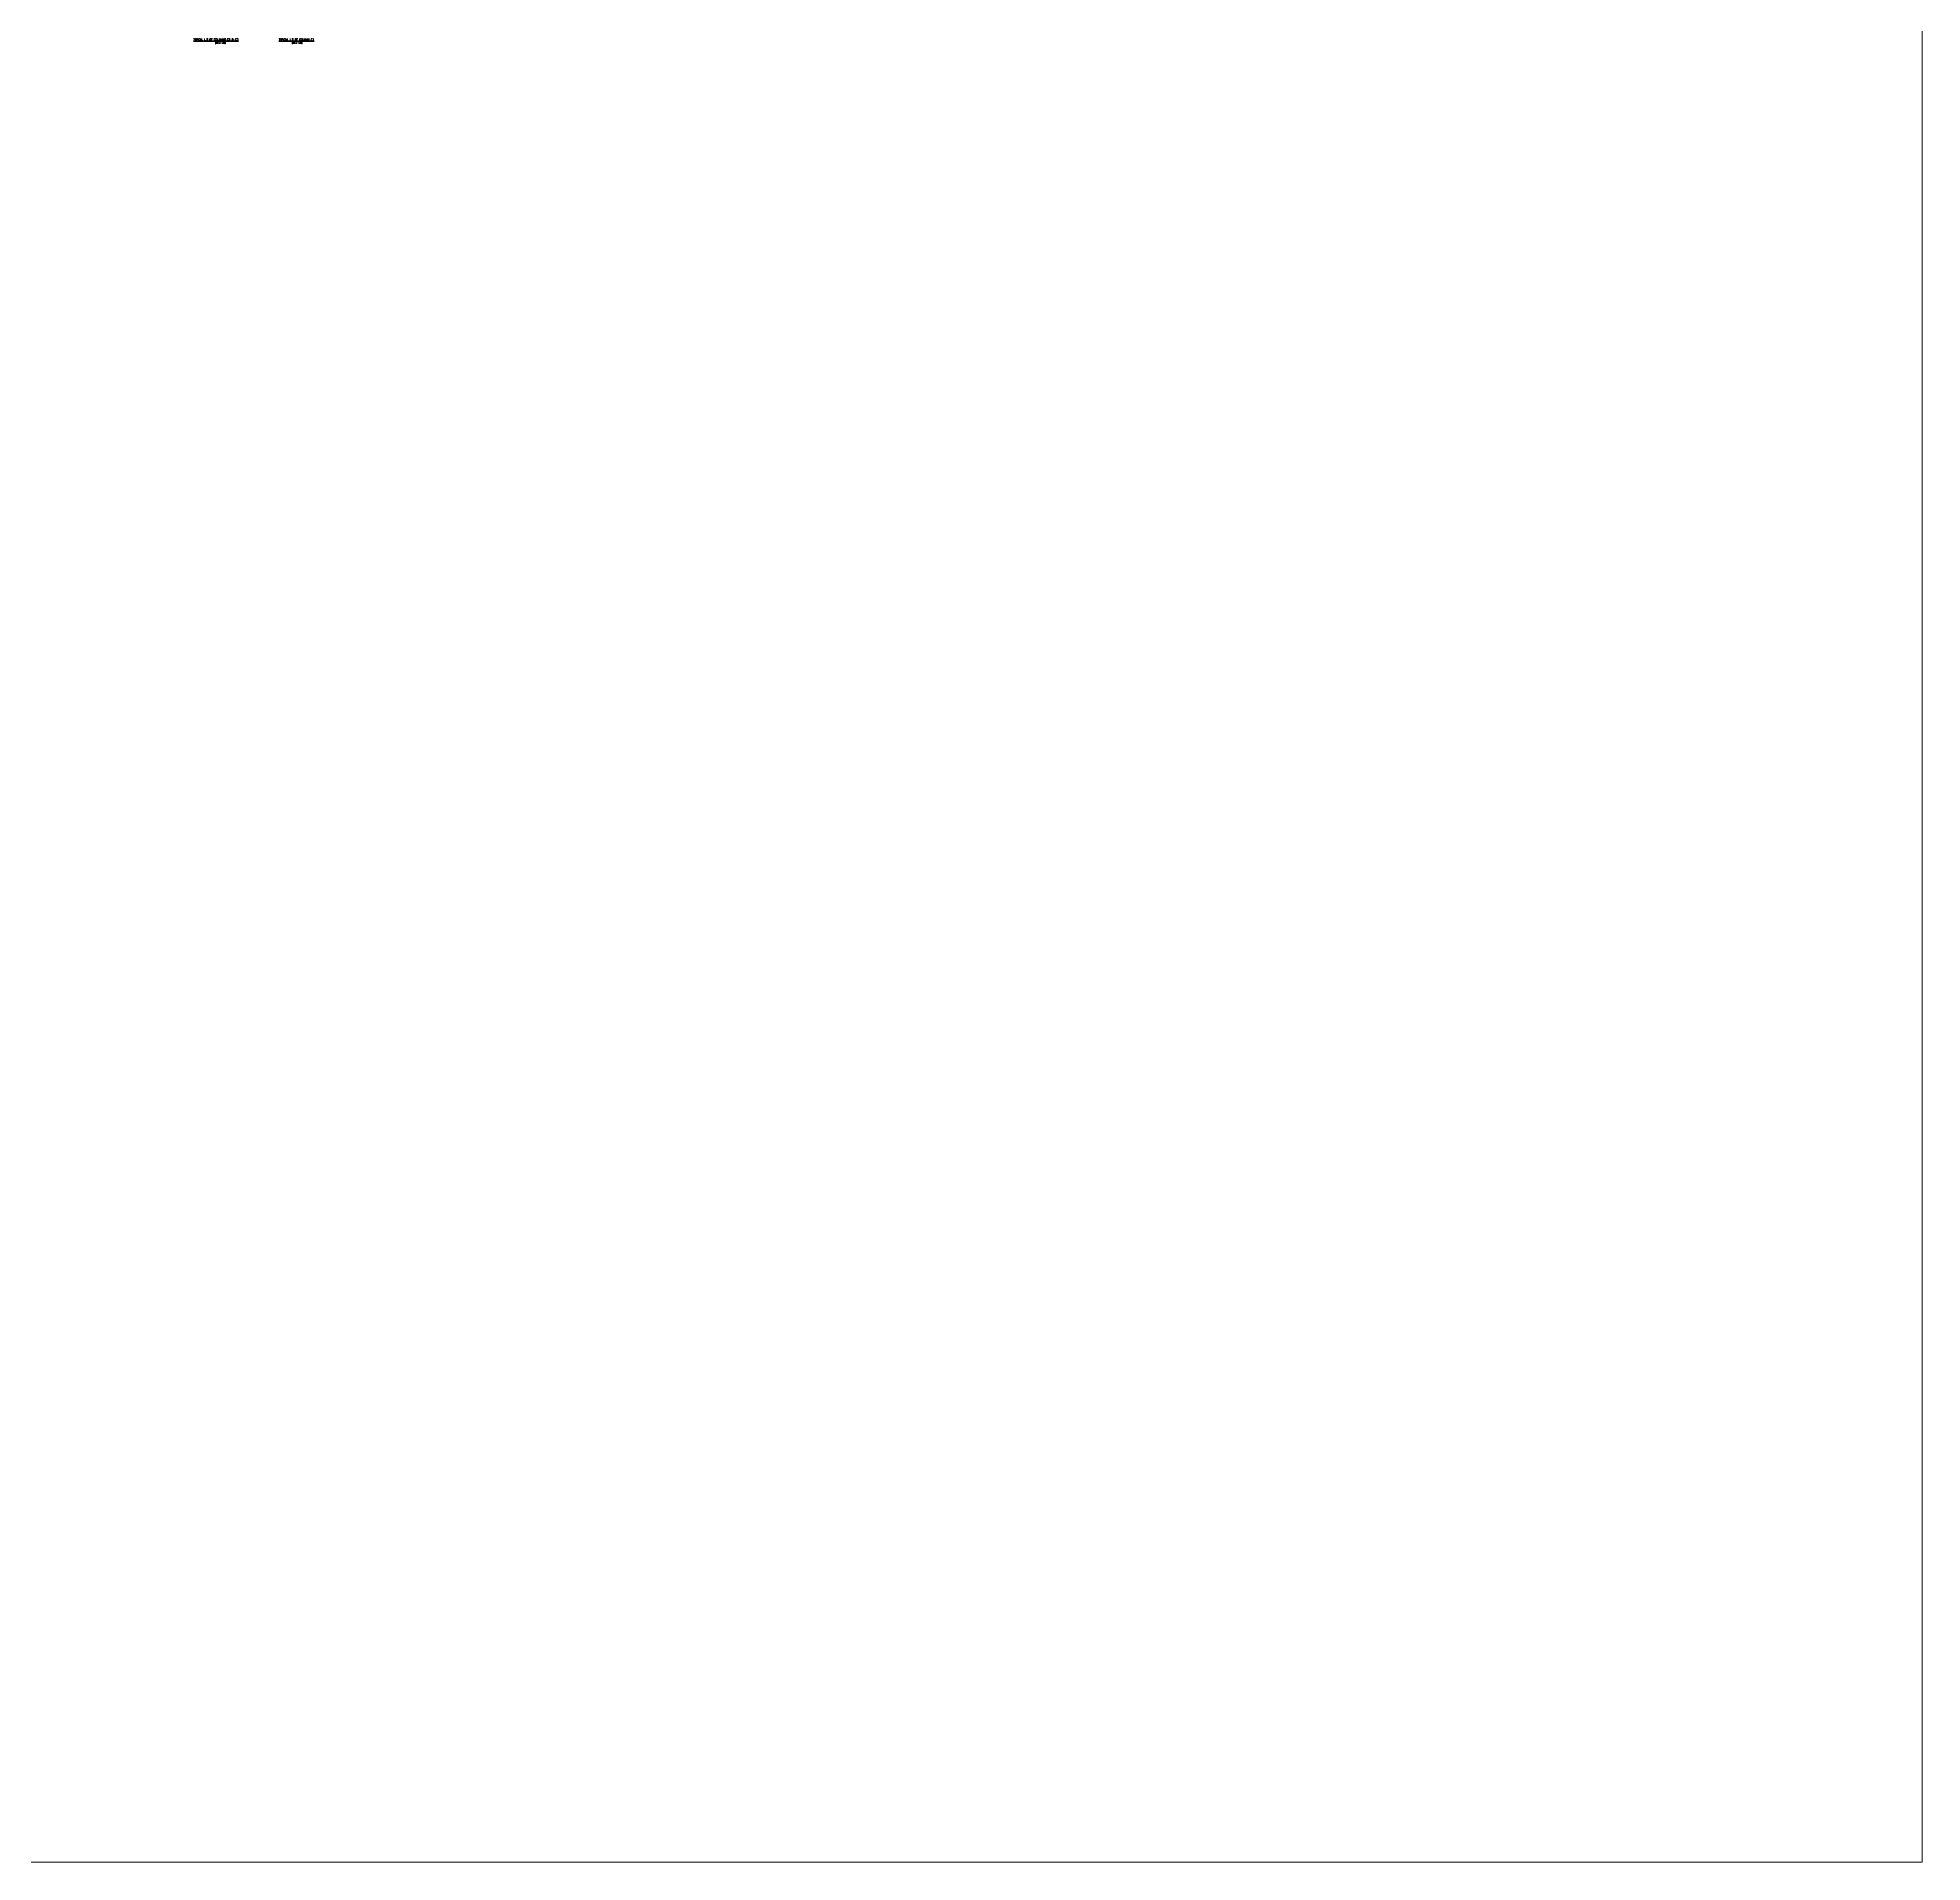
# Model space of a CAD drawing. Header units: millimetres. Extents: x -569190 to 711171, y 227905 to 729063.
# Drawn here: x 137468 to 226694, y 227905 to 314281 of the extents above; entities that cross this region are included whole.
import ezdxf
from ezdxf.enums import TextEntityAlignment as Align

# ---------------------------------------------------------------- set-up
doc = ezdxf.new("R2010")
doc.units = ezdxf.units.MM
doc.header["$LTSCALE"] = 15
for name, color, linetype, lineweight in [('G-ANNO-TEXT', 3, 'Continuous', 15), ('S-ANNO-TEXT-T400', 4, 'Continuous', 40), ('S_DIM', 1, 'Continuous', 20)]:
    doc.layers.add(name, color=color, linetype=linetype, lineweight=lineweight)
doc.styles.add('Romans', font='romans.shx', dxfattribs={"width": 0.8})

msp = doc.modelspace()

# ---------------------------------------------------------------- linework, layer by layer
at = {"layer": 'S_DIM'}
msp.add_lwpolyline([(39171.5, 408610.6), (226693.8, 408610.6), (226693.8, 227904.8), (39171.5, 227904.8)], close=True, dxfattribs=at)

# ---------------------------------------------------------------- texts
at = {"layer": 'G-ANNO-TEXT', "style": 'Romans', "width": 0.8}
for p in [(145869.2, 313999), (149498.8, 313999, 2.3)]:
    msp.add_text('(SCALE 1:25)', height=62.5, dxfattribs=at).set_placement(p)
at = {"layer": 'S-ANNO-TEXT-T400', "style": 'Romans', "width": 0.8}
for s, p in [('%%UTYPICAL L.S OF COLUMNS C2 & C3', (144841.5, 314111.9)), ('%%UTYPICAL L.S OF COLUMN C1', (148884.5, 314111.9, 2.3))]:
    msp.add_text(s, height=100, dxfattribs=at).set_placement(p, align=Align.BOTTOM_LEFT)

doc.saveas('drawing.dxf')
